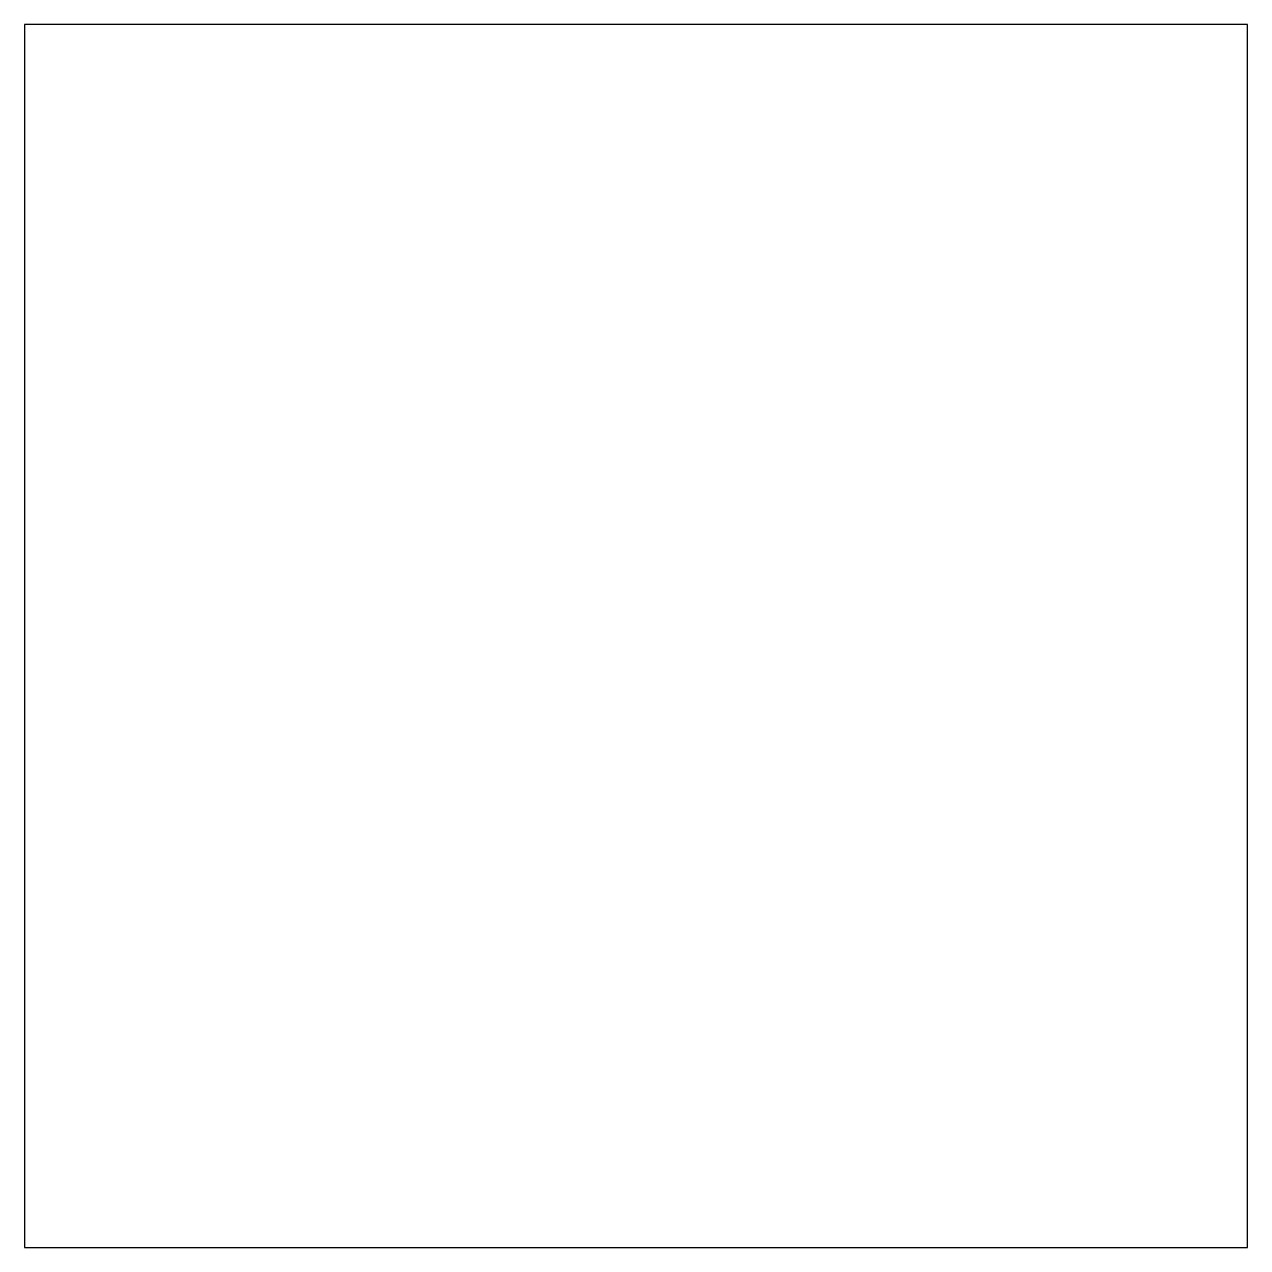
# Model space of a CAD drawing. Header units: metres. Extents: x -0.07 to 0.07, y -0.07 to 0.07.
import ezdxf

# ---------------------------------------------------------------- set-up
doc = ezdxf.new("R2010")
doc.units = ezdxf.units.M

msp = doc.modelspace()

# ---------------------------------------------------------------- linework, layer by layer
at = {"layer": 'domain'}
msp.add_lwpolyline([(-0.07, -0.07), (0.07, -0.07), (0.07, 0.07), (-0.07, 0.07), (-0.07, -0.07)], dxfattribs=at)

doc.saveas('drawing.dxf')
